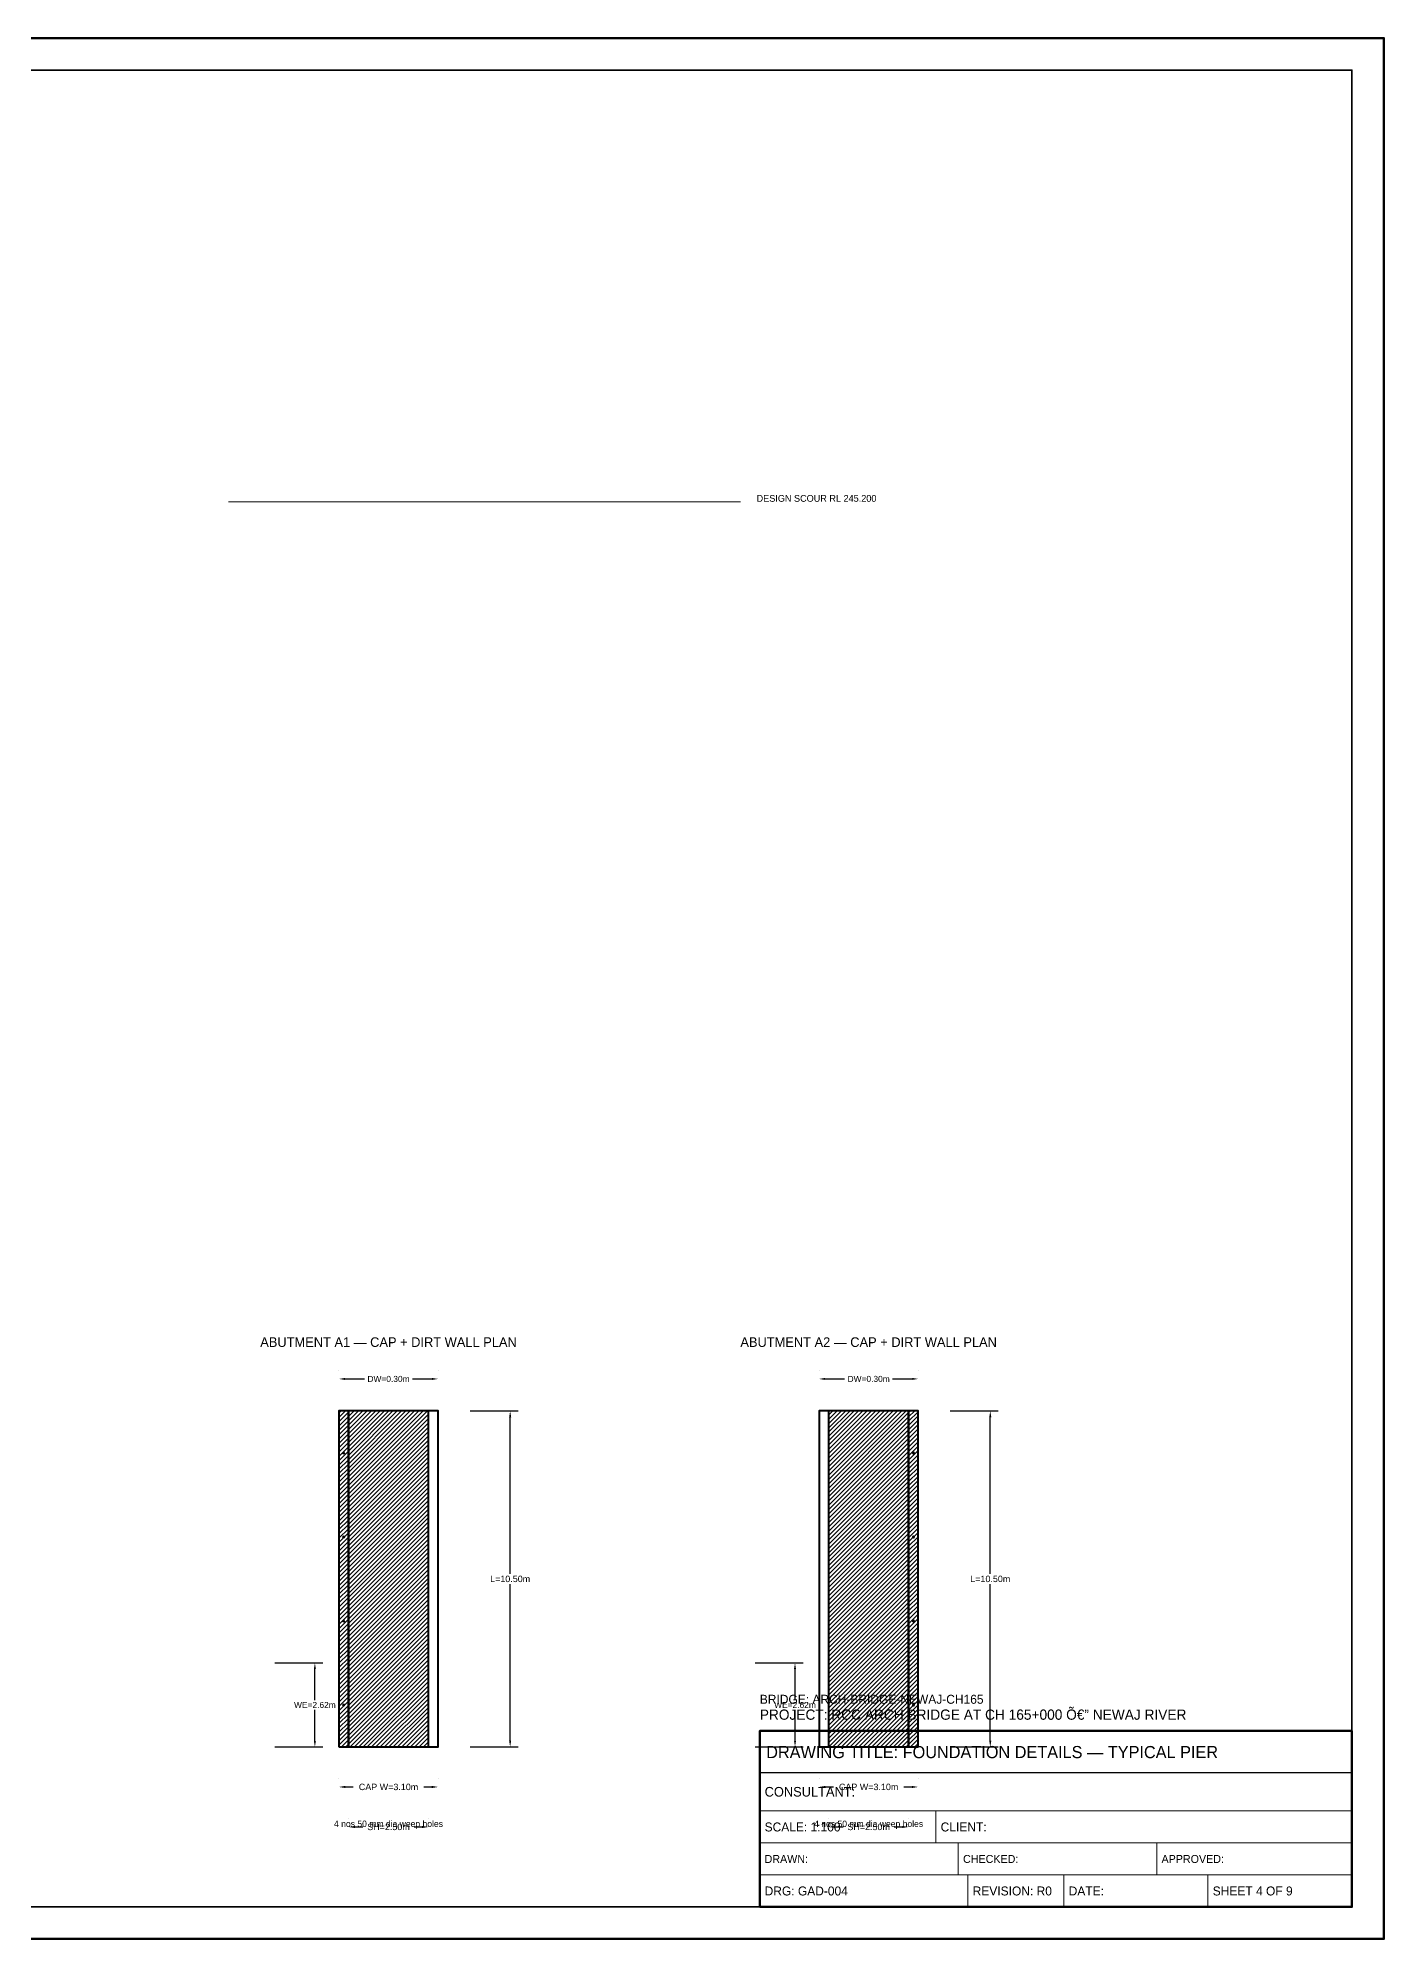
# Model space of a CAD drawing. Header units: metres. Extents: x 0 to 841, y 0 to 594.
# Drawn here: x 420 to 841, y 0 to 594 of the extents above; entities that cross this region are included whole.
import ezdxf
from ezdxf.enums import TextEntityAlignment as Align

# ---------------------------------------------------------------- set-up
doc = ezdxf.new("R2010")
doc.units = ezdxf.units.M
doc.linetypes.add('DASHED2', pattern=[0.25, 0.1875, -0.0625])
for name, color, linetype, lineweight in [('BORDER-INNER', 7, 'Continuous', 35), ('BORDER-OUTER', 7, 'Continuous', 70), ('CIVIL-SCOUR', 1, 'DASHED2', 18), ('DIM-LINEAR', 3, 'Continuous', 18), ('STRUC-HATCHING', 8, 'Continuous', 18), ('SUB-ABUT', 3, 'Continuous', 35), ('SUB-DIRT-WALL', 3, 'Continuous', 35), ('TEXT-HEADER', 7, 'Continuous', 25), ('TEXT-SPEC', 7, 'Continuous', 13), ('TEXT-TITLE', 7, 'Continuous', 25), ('TITLEBLK-BOX', 7, 'Continuous', 50), ('TITLEBLK-TEXT', 7, 'Continuous', 18)]:
    doc.layers.add(name, color=color, linetype=linetype, lineweight=lineweight)
doc.styles.add('BRIDGE_STD', font='Arial.ttf')
doc.dimstyles.new('pmb100', dxfattribs={"dimtxt": 2.5, "dimasz": 0.9375, "dimexe": 2.5, "dimexo": 2.5, "dimtad": 0, "dimtih": 1, "dimdec": 0, "dimtxsty": 'BRIDGE_STD', "dimcen": 2.5, "dimazin": 3, "dimtfac": 1, "dimtmove": 0, "dimatfit": 3})

msp = doc.modelspace()

# ---------------------------------------------------------------- hatches: boundary and pattern name
at = {"layer": 'STRUC-HATCHING'}
h = msp.add_hatch(dxfattribs=at)
h.set_pattern_fill('ANSI31', scale=0.3)
h.paths.add_polyline_path([(514.5, 60), (517.5, 60), (517.5, 165), (514.5, 165)])
h = msp.add_hatch(dxfattribs=at)
h.set_pattern_fill('ANSI31', scale=0.3)
h.paths.add_polyline_path([(517.5, 60), (542.5, 60), (542.5, 165), (517.5, 165)])
h = msp.add_hatch(dxfattribs=at)
h.set_pattern_fill('ANSI31', scale=0.3)
h.paths.add_polyline_path([(667.5, 60), (692.5, 60), (692.5, 165), (667.5, 165)])
h = msp.add_hatch(dxfattribs=at)
h.set_pattern_fill('ANSI31', scale=0.3)
h.paths.add_polyline_path([(692.5, 60), (695.5, 60), (695.5, 165), (692.5, 165)])

# ---------------------------------------------------------------- linework, layer by layer
at = {"layer": 'BORDER-INNER'}
msp.add_lwpolyline([(10, 10), (831, 10), (831, 584), (10, 584), (10, 10)], dxfattribs=at)
at = {"layer": 'BORDER-OUTER'}
msp.add_lwpolyline([(0, 0), (841, 0), (841, 594), (0, 594), (0, 0)], dxfattribs=at)
at = {"layer": 'CIVIL-SCOUR', "color": 1}
msp.add_line((480, 449.09), (640, 449.09), dxfattribs=at)
at = {"layer": 'SUB-ABUT', "lineweight": 40}
for points in [[(514.5, 60), (545.5, 60), (545.5, 165), (514.5, 165), (514.5, 60)], [(517.5, 60), (542.5, 60), (542.5, 165), (517.5, 165), (517.5, 60)], [(664.5, 60), (695.5, 60), (695.5, 165), (664.5, 165), (664.5, 60)], [(667.5, 60), (692.5, 60), (692.5, 165), (667.5, 165), (667.5, 60)]]:
    msp.add_lwpolyline(points, dxfattribs=at)
at = {"layer": 'SUB-DIRT-WALL', "lineweight": 40}
for points in [[(514.5, 60), (517.5, 60), (517.5, 165), (514.5, 165), (514.5, 60)], [(692.5, 60), (695.5, 60), (695.5, 165), (692.5, 165), (692.5, 60)]]:
    msp.add_lwpolyline(points, dxfattribs=at)
at = {"layer": 'SUB-DIRT-WALL', "color": 4}
for centre in [(516, 151.88), (694, 151.88), (516, 125.62), (694, 125.62), (516, 99.38), (694, 99.38), (516, 73.12), (694, 73.12)]:
    msp.add_circle(centre, 0.25, dxfattribs=at)
at = {"layer": 'TITLEBLK-BOX', "lineweight": 50}
msp.add_lwpolyline([(646, 10), (831, 10), (831, 65), (646, 65), (646, 10)], dxfattribs=at)
at = {"layer": 'TITLEBLK-BOX', "lineweight": 30}
msp.add_lwpolyline([(646, 52), (831, 52), (831, 65), (646, 65), (646, 52)], dxfattribs=at)
at = {"layer": 'TITLEBLK-BOX', "lineweight": 18}
for points in [[(646, 40), (831, 40), (831, 52), (646, 52), (646, 40)], [(646, 30), (701, 30), (701, 40), (646, 40), (646, 30)], [(701, 30), (831, 30), (831, 40), (701, 40), (701, 30)], [(646, 20), (708, 20), (708, 30), (646, 30), (646, 20)], [(708, 20), (770, 20), (770, 30), (708, 30), (708, 20)], [(770, 20), (831, 20), (831, 30), (770, 30), (770, 20)], [(646, 10), (711, 10), (711, 20), (646, 20), (646, 10)], [(711, 10), (741, 10), (741, 20), (711, 20), (711, 10)], [(741, 10), (786, 10), (786, 20), (741, 20), (741, 10)], [(786, 10), (831, 10), (831, 20), (786, 20), (786, 10)]]:
    msp.add_lwpolyline(points, dxfattribs=at)

# ---------------------------------------------------------------- texts
at = {"layer": 'CIVIL-SCOUR', "color": 1}
msp.add_text('DESIGN SCOUR RL 245.200', height=2.125, dxfattribs=at).set_placement((645, 449.09))
at = {"layer": 'TEXT-HEADER'}
for s, p in [('ABUTMENT A1 — CAP + DIRT WALL PLAN', (530, 185)), ('ABUTMENT A2 — CAP + DIRT WALL PLAN', (680, 185))]:
    msp.add_text(s, height=3, dxfattribs=at).set_placement(p, align=Align.CENTER)
at = {"layer": 'TEXT-SPEC'}
for p in [(530, 35), (680, 35)]:
    msp.add_text('4 nos 50 mm dia weep holes', height=2, dxfattribs=at).set_placement(p, align=Align.CENTER)
at = {"layer": 'TEXT-TITLE'}
for s, height, p in [('PROJECT: RCC ARCH BRIDGE AT CH 165+000 â€” NEWAJ RIVER', 3.2, (646, 68.5)), ('DRAWING TITLE: FOUNDATION DETAILS — TYPICAL PIER', 3.8, (648, 56.5))]:
    msp.add_text(s, height=height, dxfattribs=at).set_placement(p)
at = {"layer": 'TITLEBLK-TEXT'}
for s, height, p in [('BRIDGE: ARCH-BRIDGE-NEWAJ-CH165', 2.8, (646, 73.5)), ('CONSULTANT: ', 3, (647.5, 44.5)), ('SCALE: 1:100', 2.8, (647.5, 33.6)), ('CLIENT: ', 2.8, (702.5, 33.6)), ('DRAWN: ', 2.5, (647.5, 23.75)), ('CHECKED: ', 2.5, (709.5, 23.75)), ('APPROVED: ', 2.5, (771.5, 23.75)), ('DRG: GAD-004', 2.8, (647.5, 13.6)), ('REVISION: R0', 2.8, (712.5, 13.6)), ('DATE: ', 2.8, (742.5, 13.6)), ('SHEET 4 OF 9', 2.8, (787.5, 13.6))]:
    msp.add_text(s, height=height, dxfattribs=at).set_placement(p)

# ---------------------------------------------------------------- dimensions: what is measured, and where the dimension line sits
at = {"layer": 'DIM-LINEAR'}
for base, p1, p2, text, override in [((514.5, 175), (514.5, 175), (545.5, 175), 'DW=0.30m', {"dimtxt": 1.875, "dimasz": 1.875, "dimgap": 0.75, "dimclrt": 3}), ((664.5, 175), (664.5, 175), (695.5, 175), 'DW=0.30m', {"dimtxt": 1.875, "dimasz": 1.875, "dimgap": 0.75, "dimclrt": 3}), ((514.5, 47.5), (514.5, 47.5), (545.5, 47.5), 'CAP W=3.10m', {"dimtxt": 2, "dimasz": 2, "dimgap": 0.8, "dimclrt": 3}), ((664.5, 47.5), (664.5, 47.5), (695.5, 47.5), 'CAP W=3.10m', {"dimtxt": 2, "dimasz": 2, "dimgap": 0.8, "dimclrt": 3}), ((517.5, 35), (517.5, 35), (542.5, 35), 'SH=2.50m', {"dimtxt": 2, "dimasz": 2, "dimgap": 0.8, "dimclrt": 3}), ((667.5, 35), (667.5, 35), (692.5, 35), 'SH=2.50m', {"dimtxt": 2, "dimasz": 2, "dimgap": 0.8, "dimclrt": 3})]:
    msp.add_linear_dim(base=base, p1=p1, p2=p2, text=text, dimstyle='pmb100', override=override, dxfattribs=at).render()
for base, p1, p2, text, override in [((568, 60), (553, 60), (553, 165), 'L=10.50m', {"dimtxt": 2, "dimasz": 2, "dimgap": 0.8, "dimclrt": 3}), ((718, 60), (703, 60), (703, 165), 'L=10.50m', {"dimtxt": 2, "dimasz": 2, "dimgap": 0.8, "dimclrt": 3}), ((507, 60), (492, 60), (492, 86.25), 'WE=2.62m', {"dimtxt": 1.875, "dimasz": 1.875, "dimgap": 0.75, "dimclrt": 3}), ((657, 60), (642, 60), (642, 86.25), 'WE=2.62m', {"dimtxt": 1.875, "dimasz": 1.875, "dimgap": 0.75, "dimclrt": 3})]:
    msp.add_linear_dim(base=base, p1=p1, p2=p2, angle=90, text=text, dimstyle='pmb100', override=override, dxfattribs=at).render()

doc.saveas('drawing.dxf')
